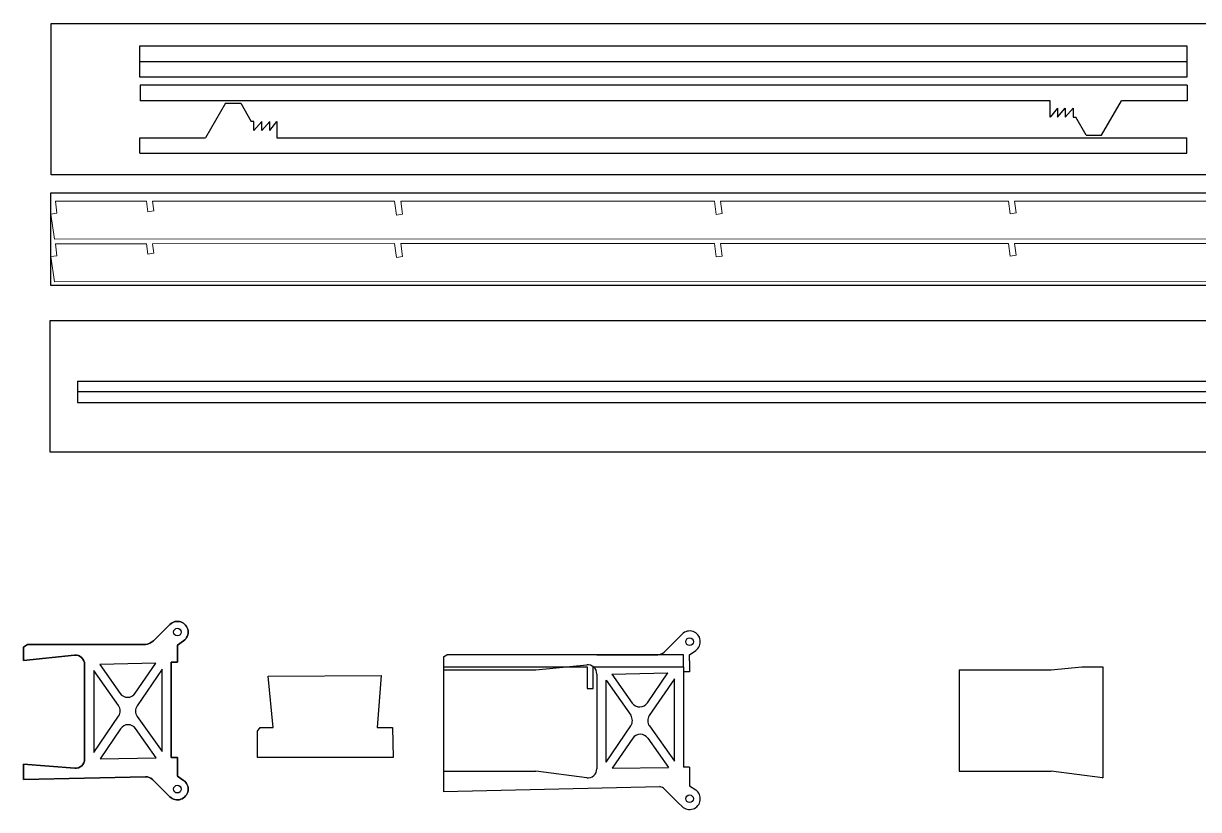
# Model space of a CAD drawing. Header units: millimetres. Extents: x 100 to 1723, y 75 to 1130.
# Drawn here: x 1141.1 to 1525.3, y 76.3 to 333.2 of the extents above; entities that cross this region are included whole.
import ezdxf

# ---------------------------------------------------------------- set-up
doc = ezdxf.new("R2010")
doc.units = ezdxf.units.MM
for name, color, linetype in [('2mm轻木', 3, 'Continuous'), ('3mm轻木', 7, 'Continuous'), ('4mm轻木', 60, 'Continuous'), ('5mm轻木', 210, 'Continuous')]:
    doc.layers.add(name, color=color, linetype=linetype)

msp = doc.modelspace()

# ---------------------------------------------------------------- linework, layer by layer
for p, q in [((1356.44, 133.58), (1350.59, 127.74)), ((1356.44, 133.58), (1356.44, 133.58)), ((1356.44, 133.58), (1356.44, 133.58)), ((1356.44, 133.58), (1356.44, 133.58)), ((1356.44, 133.58), (1356.44, 133.58)), ((1356.44, 133.58), (1356.44, 133.58)), ((1356.44, 133.58), (1356.44, 133.58)), ((1356.44, 133.58), (1356.44, 133.58)), ((1356.44, 133.58), (1356.44, 133.58)), ((1356.44, 133.58), (1356.44, 133.58)), ((1356.44, 133.58), (1356.44, 133.58)), ((1361.39, 133.58), (1361.39, 133.58)), ((1361.39, 133.58), (1361.39, 133.58)), ((1361.39, 133.58), (1361.39, 133.58)), ((1361.39, 133.58), (1361.39, 133.58)), ((1361.39, 133.58), (1361.39, 133.58)), ((1361.39, 133.58), (1361.39, 133.58)), ((1361.39, 133.58), (1361.39, 133.58)), ((1361.39, 133.58), (1361.39, 133.58)), ((1361.39, 133.58), (1361.39, 133.58)), ((1361.39, 133.58), (1361.39, 133.58)), ((1361.39, 133.58), (1361.39, 133.58)), ((1361.39, 133.58), (1361.39, 133.58)), ((1361.39, 133.58), (1361.39, 133.58)), ((1361.39, 133.58), (1361.39, 133.58)), ((1361.39, 133.58), (1361.39, 133.58)), ((1361.39, 133.58), (1361.39, 133.58)), ((1361.39, 133.58), (1361.39, 133.58)), ((1361.39, 133.58), (1361.39, 133.58)), ((1361.39, 133.58), (1361.39, 133.58)), ((1361.39, 133.58), (1361.39, 133.58)), ((1278.47, 126.19), (1279.54, 126.86)), ((1348.47, 126.86), (1279.54, 126.86)), ((1328.57, 126.86), (1309.63, 126.86)), ((1328.57, 126.86), (1348.47, 126.86)), ((1358.92, 126.86), (1360.9, 128.23)), ((1358.92, 126.86), (1358.92, 126.86)), ((1358.92, 126.86), (1358.92, 126.86)), ((1358.92, 124.86), (1358.92, 126.86)), ((1358.92, 126.86), (1358.92, 126.86)), ((1358.92, 126.86), (1358.92, 126.86)), ((1358.92, 126.86), (1358.92, 126.86)), ((1358.92, 126.86), (1358.92, 126.86)), ((1278.47, 126.19), (1278.47, 121.86)), ((1308.57, 121.86), (1325.27, 123.53)), ((1358.92, 124.86), (1358.92, 121.23)), ((1278.47, 121.86), (1308.57, 121.86)), ((1278.47, 121.86), (1278.47, 82.01)), ((1328.57, 120.54), (1328.57, 89.58)), ((1333.49, 120.51), (1351.84, 120.95)), ((1333.49, 120.51), (1340.18, 111.05)), ((1345.1, 111.09), (1351.84, 120.95)), ((1358.92, 121.23), (1356.92, 121.23)), ((1356.92, 121.23), (1356.92, 90.09)), ((1447.12, 121.86), (1477.21, 121.86)), ((1447.12, 121.86), (1447.12, 88.78)), ((1477.21, 121.86), (1487.21, 122.86)), ((1487.21, 122.86), (1494.06, 122.86)), ((1494.06, 122.86), (1494.06, 86.58)), ((1331.57, 91.74), (1331.57, 118.52)), ((1331.57, 118.52), (1339.66, 107.05)), ((1353.92, 118.95), (1345.73, 106.99)), ((1353.92, 92.02), (1353.92, 118.95)), ((1331.57, 91.74), (1339.69, 103.62)), ((1345.76, 103.56), (1353.92, 92.02)), ((1340.31, 99.52), (1333.62, 89.72)), ((1345.23, 99.56), (1351.97, 90.04)), ((1278.47, 88.78), (1278.47, 83.78)), ((1278.47, 88.78), (1308.57, 88.78)), ((1325.26, 86.59), (1308.57, 88.78)), ((1333.62, 89.72), (1351.97, 90.04)), ((1358.92, 90.09), (1356.92, 90.09)), ((1358.92, 90.09), (1358.92, 86.01)), ((1447.12, 88.78), (1477.21, 88.78)), ((1493.91, 86.59), (1477.21, 88.78)), ((1358.92, 86.01), (1358.92, 84.01)), ((1355.22, 78.48), (1350.7, 82.91)), ((1358.92, 84.01), (1360.9, 82.64)), ((1355.22, 78.48), (1356.44, 77.29))]:
    msp.add_line(p, q)
for points in [[(1150.16, 333.18), (1604.83, 333.18), (1604.83, 283.72), (1150.16, 283.72)], [(1150.03, 277.88), (1723.06, 277.88), (1723.06, 247.56), (1150.03, 247.56)], [(1722.44, 193.04), (1149.79, 193.04), (1149.79, 236.09), (1722.44, 236.09)]]:
    msp.add_lwpolyline(points, close=True)
for points in [[(1188.94, 136.73), (1188.94, 136.73), (1188.94, 136.73), (1188.94, 136.73), (1188.94, 136.73), (1188.94, 136.73), (1188.94, 136.73), (1188.94, 136.73), (1188.94, 136.73), (1188.94, 136.73), (1188.94, 136.73), (1183.57, 131.36, -0.121538), (1180.97, 130.16), (1161.06, 130.16), (1142.38, 130.16), (1141.06, 129.34), (1141.06, 125.01), (1157.77, 126.68, -0.443716), (1161.06, 123.69), (1161.06, 92.73, -0.437113), (1157.83, 89.74), (1141.07, 91.04), (1141.07, 86.04), (1161.06, 86.48), (1181.01, 86.93, -0.210394), (1183.2, 86.06), (1187.72, 81.63), (1188.94, 80.44, 1.095521), (1193.4, 85.79), (1191.41, 87.16), (1191.41, 89.16), (1191.41, 93.24), (1189.41, 93.24), (1189.41, 124.38), (1191.41, 124.38), (1191.41, 128.01), (1191.41, 130.01), (1191.41, 128.01), (1191.41, 124.38), (1189.41, 124.38), (1189.41, 93.24), (1191.41, 93.24), (1191.41, 89.16), (1191.41, 87.16), (1193.4, 85.79, -1.095521), (1188.94, 80.44), (1187.72, 81.63), (1183.2, 86.06, 0.210394), (1181.01, 86.93), (1161.06, 86.48), (1141.07, 86.04), (1141.07, 91.04), (1157.83, 89.74, 0.437113), (1161.06, 92.73), (1161.06, 123.69, 0.443716), (1157.77, 126.68), (1141.06, 125.01), (1141.06, 129.34), (1142.38, 130.16), (1161.06, 130.16), (1180.97, 130.16, 0.121538), (1183.57, 131.36), (1188.94, 136.73), (1188.94, 136.73), (1188.94, 136.73), (1188.94, 136.73), (1188.94, 136.73), (1188.94, 136.73), (1188.94, 136.73), (1188.94, 136.73), (1188.94, 136.73), (1188.94, 136.73)], [(1188.94, 136.73, -1.095522), (1193.4, 131.38), (1191.41, 130.01), (1193.4, 131.38, 1.095522)], [(1177.6, 114.24), (1184.34, 124.1), (1165.99, 123.67), (1172.67, 114.2, 0.522841)], [(1177.6, 114.24), (1184.34, 124.1), (1165.99, 123.67), (1172.67, 114.2, 0.522841)], [(1172.16, 110.2), (1164.06, 121.67), (1164.06, 94.89), (1172.18, 106.77, 0.313153)], [(1172.16, 110.2), (1164.06, 121.67), (1164.06, 94.89), (1172.18, 106.77, 0.313153)], [(1178.23, 110.14, 0.313512), (1178.26, 106.71), (1186.41, 95.17), (1186.42, 122.1)], [(1178.23, 110.14, 0.313512), (1178.26, 106.71), (1186.41, 95.17), (1186.42, 122.1)], [(1172.81, 102.67), (1166.12, 92.87), (1184.47, 93.19), (1177.73, 102.71, 0.522841)], [(1172.81, 102.67), (1166.12, 92.87), (1184.47, 93.19), (1177.73, 102.71, 0.522841)]]:
    msp.add_lwpolyline(points, format="xyb", close=True)
for points in [[(1261.72, 103.03), (1261.96, 93.24), (1217.6, 93.24), (1217.6, 101.87), (1218.42, 103.03), (1222.75, 103.03), (1221.07, 119.87), (1258.04, 120.04), (1256.72, 103.03), (1261.72, 103.03), (1261.72, 103.03)], [(1349.2, 83.72), (1278.47, 82.01)]]:
    msp.add_lwpolyline(points)
for centre in [(1191.41, 134.26), (1191.41, 134.26), (1358.92, 131.11), (1358.92, 131.11), (1358.92, 131.11), (1358.92, 131.11), (1191.41, 82.91), (1191.41, 82.91), (1191.41, 82.91), (1191.41, 82.91), (1191.41, 82.91), (1191.41, 82.91), (1191.41, 82.91), (1191.41, 82.91), (1358.92, 79.76), (1358.92, 79.76), (1358.92, 79.76), (1358.92, 79.76)]:
    msp.add_circle(centre, 1.25)
for centre, radius, start, end in [((1358.92, 131.11), 3.5, 304.5602, 135), ((1348.47, 129.86), 3, 270, 315), ((1325.57, 120.54), 3, 0, 95.7106), ((1342.63, 112.78), 3, 215.2482, 325.658), ((1337.21, 105.32), 3, 325.6579, 35.2104), ((1348.21, 105.29), 3, 145.621, 215.2482), ((1342.79, 97.83), 3, 35.2677, 145.6774), ((1325.57, 89.58), 3, 264.1651, 0), ((1494.21, 89.58), 3, 264.1651, 267.1212), ((1348.63, 80.86), 2.92, 44.6768, 78.5592), ((1358.92, 79.76), 3.5, 225, 55.4397)]:
    msp.add_arc(centre, radius, start, end)
at = {"layer": '2mm轻木', "lineweight": 18, "flags": 128}
for points in [[(1549.45, 275.16), (1465.17, 275.14), (1465.7, 271.28), (1463.72, 271.01), (1463.16, 275.14), (1369.05, 275.12), (1369.61, 271.05), (1367.63, 270.78), (1367.03, 275.12), (1264.45, 275.09), (1265.03, 270.85), (1263.05, 270.58), (1262.43, 275.09), (1183.27, 275.07), (1183.7, 271.92), (1181.72, 271.65), (1181.25, 275.07), (1151.48, 275.06), (1152.01, 271.16), (1150.03, 270.89), (1151.16, 262.65), (1631.1, 262.78)], [(1549.45, 261.3), (1465.17, 261.28), (1465.7, 257.42), (1463.72, 257.15), (1463.16, 261.28), (1369.05, 261.25), (1369.61, 257.18), (1367.63, 256.91), (1367.03, 261.25), (1264.45, 261.22), (1265.03, 256.99), (1263.05, 256.72), (1262.43, 261.22), (1183.27, 261.2), (1183.7, 258.06), (1181.72, 257.79), (1181.25, 261.2), (1151.48, 261.19), (1152.01, 257.29), (1150.03, 257.02), (1151.16, 248.79), (1631.1, 248.91)]]:
    msp.add_lwpolyline(points, dxfattribs=at)
at = {"layer": '3mm轻木'}
for p, q in [((1158.75, 216.26), (1640.25, 216.26)), ((1158.75, 216.26), (1158.75, 209.26)), ((1640.25, 212.76), (1158.75, 212.76)), ((1158.75, 209.26), (1640.25, 209.26))]:
    msp.add_line(p, q, dxfattribs=at)
at = {"layer": '4mm轻木'}
for p, q in [((1356.92, 126.86), (1279.54, 126.86)), ((1356.92, 122.86), (1356.92, 126.86))]:
    msp.add_line(p, q, dxfattribs=at)
msp.add_lwpolyline([(1278.47, 122.86), (1325.42, 122.86), (1325.42, 115.86), (1327.32, 115.86), (1327.32, 122.86), (1356.92, 122.86), (1356.92, 90.09)], dxfattribs=at)
at = {"layer": '5mm轻木'}
for p, q in [((1179.13, 315.63), (1179.13, 325.83)), ((1179.13, 325.83), (1521.5, 325.83)), ((1521.5, 325.83), (1521.5, 315.63)), ((1179.13, 320.73), (1521.5, 320.73)), ((1521.5, 315.63), (1179.13, 315.63)), ((1521.63, 313.01), (1179.26, 313.01)), ((1179.26, 313.01), (1179.26, 307.91)), ((1521.63, 313.01), (1521.63, 307.91)), ((1476.8, 307.91), (1179.26, 307.91)), ((1476.8, 302.58), (1476.8, 307.91)), ((1493.66, 296.64), (1500.17, 307.91)), ((1521.63, 307.91), (1500.17, 307.91)), ((1207.11, 307.13), (1200.6, 295.85)), ((1207.11, 307.13), (1212.11, 307.13)), ((1212.11, 307.13), (1215.54, 301.18)), ((1479.18, 305.55), (1476.8, 302.58)), ((1479.18, 305.55), (1479.18, 302.58)), ((1479.18, 302.58), (1481.76, 305.55)), ((1481.76, 305.55), (1481.76, 302.58)), ((1481.76, 302.58), (1484.35, 305.55)), ((1484.35, 305.55), (1484.35, 302.58)), ((1216.42, 301.18), (1215.54, 301.18)), ((1216.42, 298.21), (1216.42, 301.18)), ((1219, 301.18), (1216.42, 298.21)), ((1219, 298.21), (1219, 301.18)), ((1221.59, 301.18), (1219, 298.21)), ((1221.59, 298.21), (1221.59, 301.18)), ((1221.59, 298.21), (1223.97, 301.18)), ((1223.97, 301.18), (1223.97, 295.85)), ((1484.35, 302.58), (1485.23, 302.58)), ((1488.66, 296.64), (1485.23, 302.58)), ((1488.66, 296.64), (1493.66, 296.64)), ((1179.14, 295.85), (1200.6, 295.85)), ((1179.14, 290.75), (1179.14, 295.85)), ((1223.97, 295.85), (1521.51, 295.85)), ((1521.51, 290.75), (1521.51, 295.85)), ((1179.14, 290.75), (1521.51, 290.75))]:
    msp.add_line(p, q, dxfattribs=at)

doc.saveas('drawing.dxf')
